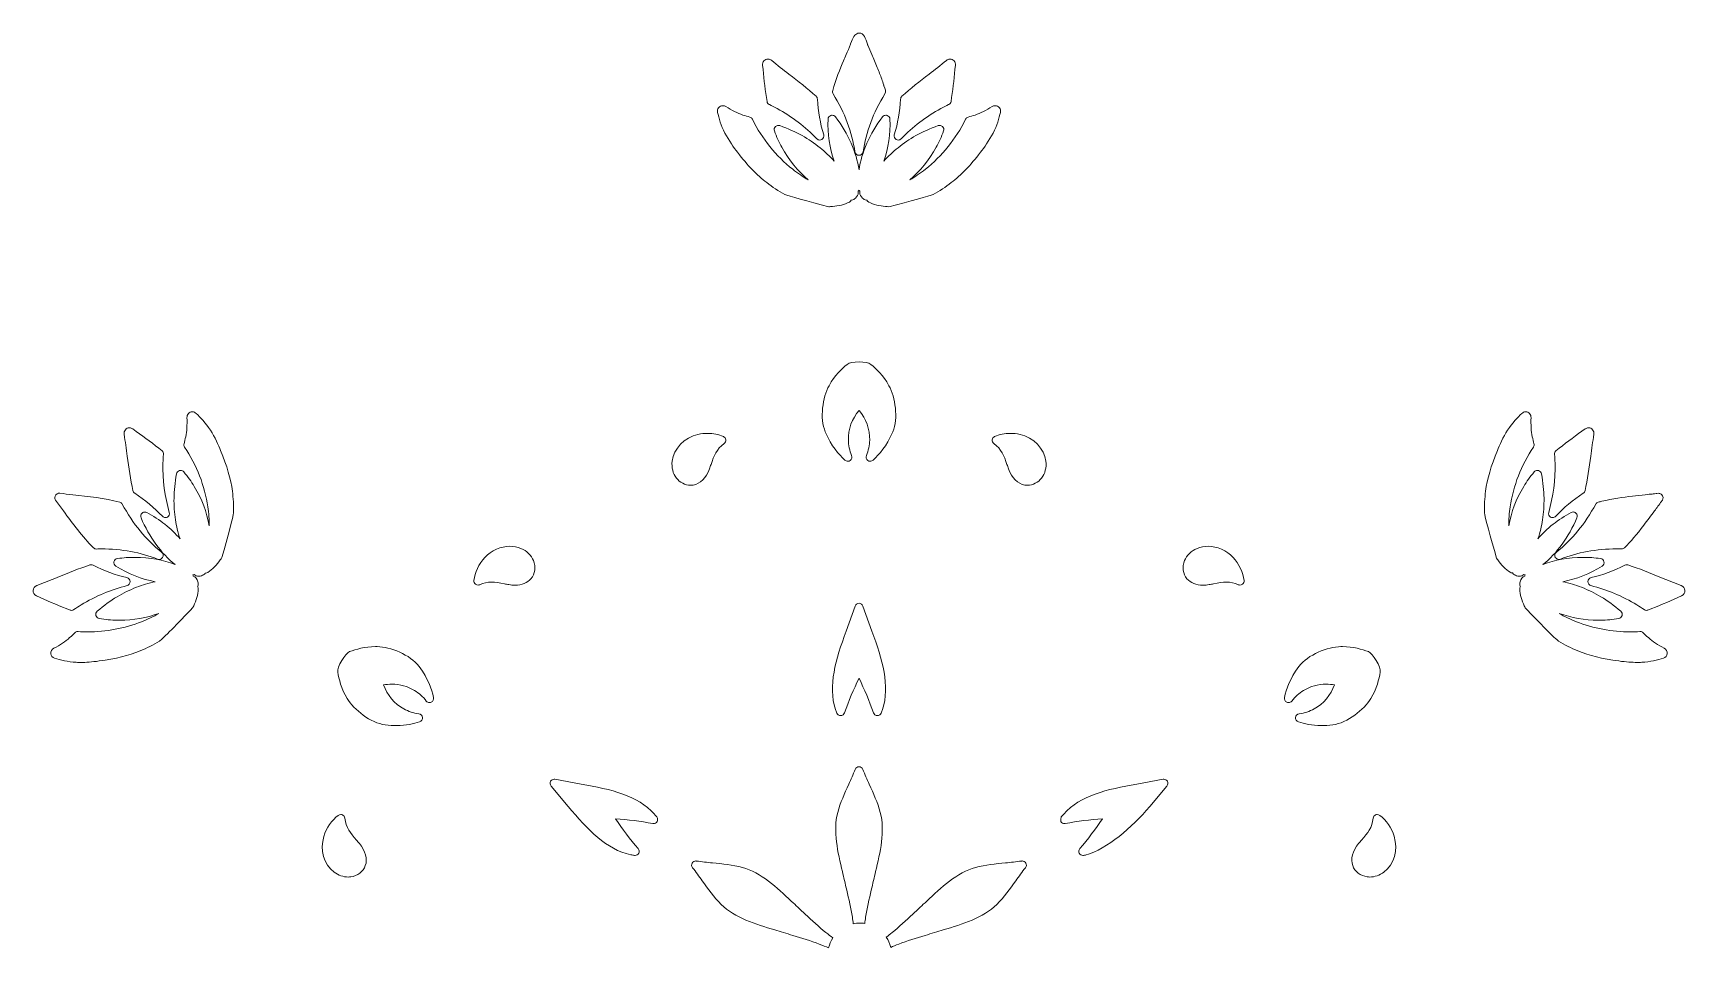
# Model space of a CAD drawing. Header units: inches. Extents: x -5 to 3122, y -2796 to 0.
# Drawn here: x 2241 to 3021, y -1562 to -1130 of the extents above; entities that cross this region are included whole.
import ezdxf

# ---------------------------------------------------------------- set-up
doc = ezdxf.new("R2010")
doc.units = ezdxf.units.IN
doc.header["$MEASUREMENT"] = 0
doc.layers.add('4', color=7, linetype='Continuous')

# ---------------------------------------------------------------- blocks, each defined once
blk = doc.blocks.new('block 2')
at = {"layer": '4', "lineweight": 0}
for points, knots in [([(2618.59, -1157.03), (2620.05, -1151.73), (2622.06, -1146.72), (2623.64, -1142.95), (2624.05, -1141.97), (2624.48, -1141), (2624.92, -1140.03), (2625.64, -1138.44), (2626.38, -1136.79), (2626.97, -1135.16), (2626.97, -1135.16), (2627.04, -1134.95), (2627.04, -1134.95), (2628.09, -1132.03), (2628.95, -1130.37), (2630.48, -1129.95), (2630.65, -1129.9), (2630.91, -1129.86), (2631.09, -1129.86), (2633.25, -1129.86), (2634.12, -1132.51), (2634.96, -1135.07), (2635.05, -1135.32), (2635.11, -1135.52), (2635.15, -1135.62), (2635.76, -1137.08), (2636.4, -1138.52), (2637.03, -1139.96), (2637.91, -1141.94), (2638.81, -1143.99), (2639.64, -1146.06), (2640.42, -1148.03), (2641.1, -1149.83), (2641.7, -1151.57), (2642.03, -1152.5), (2642.33, -1153.43), (2642.63, -1154.36), (2642.65, -1154.44), (2642.7, -1154.58), (2642.77, -1154.74), (2643.37, -1156.28), (2643.85, -1157.5), (2643.19, -1158.57), (2637.78, -1167.36), (2634.23, -1176.81), (2632.93, -1185.88), (2632.79, -1186.84), (2631.97, -1187.55), (2631, -1187.55), (2630.03, -1187.55), (2629.21, -1186.84), (2629.07, -1185.88), (2627.76, -1176.81), (2624.21, -1167.36), (2618.81, -1158.57), (2618.52, -1158.11), (2618.44, -1157.55), (2618.59, -1157.03)], [0, 0, 0, 0, 1, 1, 1, 2, 2, 2, 3, 3, 3, 4, 4, 4, 5, 5, 5, 6, 6, 6, 7, 7, 7, 8, 8, 8, 9, 9, 9, 10, 10, 10, 11, 11, 11, 12, 12, 12, 13, 13, 13, 14, 14, 14, 15, 15, 15, 16, 16, 16, 17, 17, 17, 18, 18, 18, 19, 19, 19, 19]), ([(2586.18, -1143.05), (2586.66, -1142.51), (2587.36, -1142.2), (2588.1, -1142.2), (2588.71, -1142.2), (2589.32, -1142.42), (2589.8, -1142.82), (2592.46, -1145.01), (2595.26, -1147.18), (2597.97, -1149.28), (2602.27, -1152.62), (2606.71, -1156.06), (2610.76, -1159.72), (2611.14, -1160.07), (2611.37, -1160.55), (2611.4, -1161.07), (2611.7, -1166.83), (2612.69, -1172.47), (2614.34, -1177.83), (2614.61, -1178.69), (2614.25, -1179.62), (2613.47, -1180.08), (2613.16, -1180.26), (2612.82, -1180.35), (2612.48, -1180.35), (2611.96, -1180.35), (2611.45, -1180.14), (2611.08, -1179.75), (2605.78, -1174.23), (2599.3, -1169.29), (2592.34, -1165.46), (2591.1, -1164.79), (2589.92, -1164.2), (2588.71, -1163.65), (2588.12, -1163.38), (2587.71, -1162.83), (2587.6, -1162.2), (2586.75, -1157.12), (2586.23, -1152), (2585.74, -1147.05), (2585.74, -1147.05), (2585.54, -1145.04), (2585.54, -1145.04), (2585.46, -1144.31), (2585.69, -1143.58), (2586.18, -1143.05)], [0, 0, 0, 0, 1, 1, 1, 2, 2, 2, 3, 3, 3, 4, 4, 4, 5, 5, 5, 6, 6, 6, 7, 7, 7, 8, 8, 8, 9, 9, 9, 10, 10, 10, 11, 11, 11, 12, 12, 12, 13, 13, 13, 14, 14, 14, 15, 15, 15, 15]), ([(2647.66, -1177.83), (2649.31, -1172.47), (2650.3, -1166.83), (2650.6, -1161.07), (2650.62, -1160.55), (2650.85, -1160.07), (2651.24, -1159.72), (2655.29, -1156.06), (2659.73, -1152.61), (2664.03, -1149.28), (2666.74, -1147.18), (2669.54, -1145.01), (2672.2, -1142.82), (2672.68, -1142.42), (2673.29, -1142.2), (2673.9, -1142.2), (2674.63, -1142.2), (2675.34, -1142.51), (2675.82, -1143.05), (2676.3, -1143.58), (2676.54, -1144.31), (2676.46, -1145.03), (2676.46, -1145.03), (2676.26, -1147.06), (2676.26, -1147.06), (2675.76, -1152.01), (2675.25, -1157.12), (2674.4, -1162.2), (2674.29, -1162.83), (2673.87, -1163.38), (2673.28, -1163.65), (2672.08, -1164.19), (2670.9, -1164.79), (2669.67, -1165.46), (2662.7, -1169.29), (2656.21, -1174.23), (2650.92, -1179.75), (2650.54, -1180.14), (2650.03, -1180.35), (2649.52, -1180.35), (2649.18, -1180.35), (2648.84, -1180.26), (2648.53, -1180.08), (2647.75, -1179.62), (2647.39, -1178.69), (2647.66, -1177.83)], [0, 0, 0, 0, 1, 1, 1, 2, 2, 2, 3, 3, 3, 4, 4, 4, 5, 5, 5, 6, 6, 6, 7, 7, 7, 8, 8, 8, 9, 9, 9, 10, 10, 10, 11, 11, 11, 12, 12, 12, 13, 13, 13, 14, 14, 14, 15, 15, 15, 15]), ([(2630.64, -1205.2), (2630.6, -1206.18), (2630.15, -1207.08), (2629.36, -1207.74), (2629.09, -1207.97), (2628.8, -1208.18), (2628.5, -1208.39), (2628.21, -1208.59), (2627.88, -1208.71), (2627.53, -1208.74), (2627.45, -1208.74), (2627.38, -1208.75), (2627.3, -1208.75), (2627.12, -1209.11), (2626.82, -1209.42), (2626.44, -1209.61), (2624.11, -1210.78), (2621.36, -1211.51), (2618.49, -1211.73), (2617.9, -1211.78), (2617.3, -1211.8), (2616.69, -1211.81), (2607.08, -1209.34), (2597.52, -1206.79), (2596.05, -1206.01), (2593.05, -1204.4), (2590.17, -1202.53), (2587.48, -1200.46), (2582.8, -1196.86), (2578.54, -1192.42), (2573.67, -1186.09), (2572.01, -1183.94), (2569.58, -1180.66), (2567.74, -1177.06), (2565.9, -1173.51), (2564.92, -1169.98), (2564.27, -1167.28), (2564.09, -1166.51), (2564.26, -1165.72), (2564.74, -1165.11), (2565.23, -1164.5), (2565.96, -1164.15), (2566.76, -1164.15), (2567.27, -1164.15), (2567.77, -1164.3), (2568.2, -1164.57), (2571, -1166.35), (2573.71, -1167.69), (2576.26, -1168.54), (2577.39, -1168.93), (2578.53, -1169.25), (2579.49, -1169.51), (2580.03, -1169.66), (2580.49, -1170.06), (2580.74, -1170.56), (2585.29, -1179.75), (2591.85, -1187.91), (2599.71, -1194.15), (2602.08, -1196.03), (2604.55, -1197.71), (2607.08, -1199.18), (2602.15, -1195.03), (2597.82, -1189.78), (2594.55, -1183.77), (2593.25, -1181.4), (2592.12, -1178.87), (2591.1, -1176.06), (2590.84, -1175.35), (2591.02, -1174.56), (2591.55, -1174.02), (2591.92, -1173.65), (2592.42, -1173.45), (2592.93, -1173.45), (2593.15, -1173.45), (2593.37, -1173.49), (2593.58, -1173.56), (2597.56, -1174.98), (2601.01, -1176.52), (2604.13, -1178.27), (2607.12, -1179.94), (2609.97, -1181.85), (2612.6, -1183.96), (2615.02, -1185.9), (2617.16, -1187.92), (2619.32, -1190.32), (2619.33, -1190.32), (2619.33, -1190.32), (2619.33, -1190.32), (2617.14, -1184.25), (2616.13, -1177.47), (2616.4, -1170.52), (2616.43, -1169.7), (2616.97, -1168.99), (2617.75, -1168.74), (2617.95, -1168.68), (2618.14, -1168.65), (2618.34, -1168.65), (2618.94, -1168.65), (2619.51, -1168.92), (2619.89, -1169.42), (2625.94, -1177.37), (2629.79, -1186.12), (2631, -1194.44), (2632.21, -1186.12), (2636.05, -1177.37), (2642.11, -1169.42), (2642.48, -1168.92), (2643.06, -1168.65), (2643.66, -1168.65), (2643.85, -1168.65), (2644.05, -1168.68), (2644.24, -1168.74), (2645.03, -1168.99), (2645.57, -1169.7), (2645.6, -1170.52), (2645.87, -1177.46), (2644.86, -1184.25), (2642.67, -1190.32), (2644.84, -1187.92), (2646.98, -1185.9), (2649.4, -1183.96), (2652.03, -1181.85), (2654.88, -1179.94), (2657.86, -1178.27), (2660.99, -1176.52), (2664.44, -1174.98), (2668.41, -1173.56), (2668.63, -1173.49), (2668.85, -1173.45), (2669.07, -1173.45), (2669.57, -1173.45), (2670.07, -1173.65), (2670.44, -1174.02), (2670.98, -1174.56), (2671.15, -1175.35), (2670.9, -1176.06), (2669.88, -1178.87), (2668.75, -1181.39), (2667.45, -1183.77), (2664.18, -1189.78), (2659.85, -1195.03), (2654.92, -1199.18), (2657.45, -1197.71), (2659.92, -1196.03), (2662.29, -1194.14), (2670.15, -1187.91), (2676.71, -1179.75), (2681.26, -1170.56), (2681.26, -1170.56), (2681.26, -1170.56), (2681.26, -1170.55), (2681.51, -1170.04), (2681.96, -1169.66), (2682.51, -1169.51), (2683.47, -1169.25), (2684.61, -1168.93), (2685.75, -1168.54), (2688.29, -1167.69), (2691, -1166.35), (2693.79, -1164.58), (2694.23, -1164.3), (2694.73, -1164.15), (2695.24, -1164.15), (2696.03, -1164.15), (2696.77, -1164.5), (2697.25, -1165.11), (2697.73, -1165.72), (2697.91, -1166.51), (2697.72, -1167.29), (2697.07, -1169.97), (2696.09, -1173.51), (2694.26, -1177.06), (2692.41, -1180.66), (2689.99, -1183.94), (2688.33, -1186.09), (2683.46, -1192.42), (2679.19, -1196.86), (2674.51, -1200.46), (2671.83, -1202.53), (2668.95, -1204.4), (2665.94, -1206.01), (2664.48, -1206.79), (2654.82, -1209.33), (2645.1, -1211.8), (2644.57, -1211.79), (2644.03, -1211.77), (2643.52, -1211.73), (2640.64, -1211.51), (2637.89, -1210.78), (2635.56, -1209.61), (2635.18, -1209.42), (2634.88, -1209.11), (2634.69, -1208.75), (2634.62, -1208.75), (2634.54, -1208.74), (2634.47, -1208.74), (2634.12, -1208.71), (2633.79, -1208.59), (2633.5, -1208.39), (2633.2, -1208.18), (2632.91, -1207.97), (2632.63, -1207.74), (2631.85, -1207.08), (2631.39, -1206.18), (2631.35, -1205.2), (2631.34, -1204.97), (2631.36, -1204.73), (2631.4, -1204.5), (2631.24, -1204.36), (2631.11, -1204.2), (2631, -1204.02), (2630.89, -1204.2), (2630.76, -1204.36), (2630.6, -1204.5), (2630.64, -1204.73), (2630.65, -1204.97), (2630.64, -1205.2)], [0, 0, 0, 0, 1, 1, 1, 2, 2, 2, 3, 3, 3, 4, 4, 4, 5, 5, 5, 6, 6, 6, 7, 7, 7, 8, 8, 8, 9, 9, 9, 10, 10, 10, 11, 11, 11, 12, 12, 12, 13, 13, 13, 14, 14, 14, 15, 15, 15, 16, 16, 16, 17, 17, 17, 18, 18, 18, 19, 19, 19, 20, 20, 20, 21, 21, 21, 22, 22, 22, 23, 23, 23, 24, 24, 24, 25, 25, 25, 26, 26, 26, 27, 27, 27, 28, 28, 28, 29, 29, 29, 30, 30, 30, 31, 31, 31, 32, 32, 32, 33, 33, 33, 34, 34, 34, 35, 35, 35, 36, 36, 36, 37, 37, 37, 38, 38, 38, 39, 39, 39, 40, 40, 40, 41, 41, 41, 42, 42, 42, 43, 43, 43, 44, 44, 44, 45, 45, 45, 46, 46, 46, 47, 47, 47, 48, 48, 48, 49, 49, 49, 50, 50, 50, 51, 51, 51, 52, 52, 52, 53, 53, 53, 54, 54, 54, 55, 55, 55, 56, 56, 56, 57, 57, 57, 58, 58, 58, 59, 59, 59, 60, 60, 60, 61, 61, 61, 62, 62, 62, 63, 63, 63, 64, 64, 64, 65, 65, 65, 66, 66, 66, 67, 67, 67, 68, 68, 68, 69, 69, 69, 70, 70, 70, 71, 71, 71, 72, 72, 72, 72]), ([(2627.52, -1329.19), (2627.87, -1330.04), (2627.58, -1331.02), (2626.83, -1331.53), (2626.49, -1331.76), (2626.11, -1331.88), (2625.72, -1331.88), (2625.24, -1331.88), (2624.76, -1331.7), (2624.39, -1331.35), (2621.33, -1328.47), (2618.09, -1325.07), (2615.11, -1318.07), (2612.36, -1311.63), (2613.88, -1301.73), (2616.86, -1296.26), (2619.55, -1291.34), (2622.79, -1288.49), (2625.39, -1286.21), (2627.17, -1284.65), (2634.83, -1284.65), (2636.61, -1286.21), (2639.21, -1288.49), (2642.45, -1291.34), (2645.13, -1296.26), (2648.12, -1301.73), (2649.64, -1311.63), (2646.89, -1318.07), (2643.91, -1325.07), (2640.67, -1328.47), (2637.61, -1331.35), (2637.24, -1331.7), (2636.76, -1331.88), (2636.27, -1331.88), (2635.89, -1331.88), (2635.5, -1331.76), (2635.17, -1331.53), (2634.42, -1331.02), (2634.12, -1330.04), (2634.47, -1329.19), (2635.45, -1326.82), (2635.97, -1324.37), (2636.03, -1321.91), (2636.15, -1316.84), (2634.32, -1311.78), (2631, -1307.96), (2627.68, -1311.78), (2625.85, -1316.85), (2625.97, -1321.91), (2626.03, -1324.37), (2626.55, -1326.82), (2627.52, -1329.19)], [0, 0, 0, 0, 1, 1, 1, 2, 2, 2, 3, 3, 3, 4, 4, 4, 5, 5, 5, 6, 6, 6, 7, 7, 7, 8, 8, 8, 9, 9, 9, 10, 10, 10, 11, 11, 11, 12, 12, 12, 13, 13, 13, 14, 14, 14, 15, 15, 15, 16, 16, 16, 17, 17, 17, 17]), ([(2329.66, -1378.48), (2328.03, -1380.86), (2326.02, -1382.88), (2323.84, -1384.32), (2323.52, -1384.53), (2323.14, -1384.64), (2322.77, -1384.64), (2322.73, -1384.64), (2322.7, -1384.64), (2322.66, -1384.64), (2322.62, -1384.7), (2322.58, -1384.76), (2322.54, -1384.82), (2322.34, -1385.12), (2322.07, -1385.35), (2321.75, -1385.49), (2321.42, -1385.64), (2321.09, -1385.79), (2320.76, -1385.92), (2320.35, -1386.07), (2319.92, -1386.14), (2319.51, -1386.14), (2318.7, -1386.14), (2317.95, -1385.86), (2317.35, -1385.36), (2317.14, -1385.43), (2316.93, -1385.47), (2316.72, -1385.47), (2316.82, -1385.66), (2316.9, -1385.86), (2316.94, -1386.06), (2318.06, -1386.49), (2318.9, -1387.47), (2319.12, -1388.75), (2319.18, -1389.1), (2319.22, -1389.45), (2319.25, -1389.81), (2319.28, -1390.17), (2319.22, -1390.52), (2319.07, -1390.84), (2319.03, -1390.91), (2319, -1390.97), (2318.97, -1391.03), (2319.19, -1391.38), (2319.31, -1391.79), (2319.28, -1392.22), (2319.13, -1394.82), (2318.38, -1397.57), (2317.14, -1400.16), (2317.01, -1400.43), (2316.86, -1400.69), (2316.73, -1400.95), (2309.74, -1408.27), (2302.45, -1415.81), (2300.97, -1416.73), (2298.07, -1418.52), (2295.01, -1420.09), (2291.88, -1421.38), (2286.41, -1423.63), (2280.44, -1425.1), (2272.53, -1426.15), (2269.13, -1426.61), (2266.36, -1426.83), (2263.8, -1426.83), (2263.11, -1426.83), (2262.42, -1426.81), (2261.74, -1426.78), (2257.75, -1426.59), (2254.19, -1425.67), (2251.54, -1424.89), (2250.53, -1424.59), (2249.82, -1423.73), (2249.73, -1422.7), (2249.63, -1421.64), (2250.2, -1420.63), (2251.16, -1420.13), (2254.1, -1418.6), (2256.61, -1416.92), (2258.62, -1415.14), (2259.52, -1414.36), (2260.37, -1413.53), (2261.08, -1412.82), (2261.44, -1412.46), (2261.94, -1412.26), (2262.45, -1412.26), (2262.47, -1412.26), (2262.59, -1412.27), (2262.61, -1412.27), (2264.07, -1412.36), (2265.56, -1412.41), (2267.04, -1412.41), (2275.81, -1412.41), (2284.62, -1410.76), (2292.52, -1407.63), (2295.39, -1406.5), (2298.12, -1405.18), (2300.71, -1403.69), (2295, -1405.78), (2288.7, -1406.93), (2282.29, -1406.93), (2281.84, -1406.93), (2281.4, -1406.92), (2280.96, -1406.91), (2278.25, -1406.86), (2275.5, -1406.57), (2272.55, -1406.04), (2271.81, -1405.91), (2271.21, -1405.36), (2271.02, -1404.64), (2270.82, -1403.91), (2271.06, -1403.13), (2271.64, -1402.64), (2274.85, -1399.91), (2277.9, -1397.69), (2280.98, -1395.86), (2283.93, -1394.11), (2287.01, -1392.6), (2290.14, -1391.38), (2293.03, -1390.25), (2295.86, -1389.41), (2299.01, -1388.73), (2299.02, -1388.73), (2299.02, -1388.73), (2299.02, -1388.73), (2292.67, -1387.59), (2286.29, -1385.07), (2280.4, -1381.37), (2279.71, -1380.93), (2279.36, -1380.1), (2279.54, -1379.3), (2279.72, -1378.5), (2280.38, -1377.9), (2281.19, -1377.79), (2283.94, -1377.44), (2286.71, -1377.26), (2289.41, -1377.26), (2296.39, -1377.26), (2302.8, -1378.41), (2308.36, -1380.63), (2301.79, -1375.42), (2296.15, -1367.74), (2292.31, -1358.55), (2291.99, -1357.79), (2292.18, -1356.91), (2292.79, -1356.36), (2293.15, -1356.02), (2293.63, -1355.85), (2294.1, -1355.85), (2294.41, -1355.85), (2294.72, -1355.92), (2295.01, -1356.07), (2301.16, -1359.31), (2306.53, -1363.59), (2310.69, -1368.52), (2309.7, -1365.43), (2309.01, -1362.56), (2308.54, -1359.5), (2308.04, -1356.17), (2307.8, -1352.75), (2307.85, -1349.33), (2307.89, -1345.75), (2308.29, -1341.99), (2309.05, -1337.84), (2309.19, -1337.1), (2309.74, -1336.5), (2310.46, -1336.31), (2310.63, -1336.27), (2310.8, -1336.25), (2310.96, -1336.25), (2311.53, -1336.25), (2312.08, -1336.49), (2312.45, -1336.94), (2314.38, -1339.23), (2316.01, -1341.47), (2317.4, -1343.78), (2320.97, -1349.61), (2323.36, -1355.99), (2324.49, -1362.34), (2324.48, -1359.41), (2324.25, -1356.43), (2323.81, -1353.44), (2322.34, -1343.51), (2318.56, -1333.75), (2312.86, -1325.21), (2312.54, -1324.74), (2312.44, -1324.16), (2312.59, -1323.61), (2312.82, -1322.7), (2313.13, -1321.51), (2313.37, -1320.32), (2313.9, -1317.69), (2314.1, -1314.68), (2313.96, -1311.37), (2313.92, -1310.63), (2314.18, -1309.93), (2314.68, -1309.41), (2315.16, -1308.9), (2315.83, -1308.61), (2316.52, -1308.61), (2317.16, -1308.61), (2317.78, -1308.86), (2318.27, -1309.32), (2320.27, -1311.22), (2322.84, -1313.84), (2325, -1317.2), (2327.2, -1320.6), (2328.82, -1324.34), (2329.85, -1326.86), (2332.9, -1334.24), (2334.61, -1340.15), (2335.4, -1346.01), (2335.84, -1349.37), (2336.02, -1352.8), (2335.91, -1356.2), (2335.86, -1357.91), (2333.15, -1367.71), (2330.43, -1377.27), (2330.18, -1377.68), (2329.92, -1378.09), (2329.66, -1378.48)], [0, 0, 0, 0, 1, 1, 1, 2, 2, 2, 3, 3, 3, 4, 4, 4, 5, 5, 5, 6, 6, 6, 7, 7, 7, 8, 8, 8, 9, 9, 9, 10, 10, 10, 11, 11, 11, 12, 12, 12, 13, 13, 13, 14, 14, 14, 15, 15, 15, 16, 16, 16, 17, 17, 17, 18, 18, 18, 19, 19, 19, 20, 20, 20, 21, 21, 21, 22, 22, 22, 23, 23, 23, 24, 24, 24, 25, 25, 25, 26, 26, 26, 27, 27, 27, 28, 28, 28, 29, 29, 29, 30, 30, 30, 31, 31, 31, 32, 32, 32, 33, 33, 33, 34, 34, 34, 35, 35, 35, 36, 36, 36, 37, 37, 37, 38, 38, 38, 39, 39, 39, 40, 40, 40, 41, 41, 41, 42, 42, 42, 43, 43, 43, 44, 44, 44, 45, 45, 45, 46, 46, 46, 47, 47, 47, 48, 48, 48, 49, 49, 49, 50, 50, 50, 51, 51, 51, 52, 52, 52, 53, 53, 53, 54, 54, 54, 55, 55, 55, 56, 56, 56, 57, 57, 57, 58, 58, 58, 59, 59, 59, 60, 60, 60, 61, 61, 61, 62, 62, 62, 63, 63, 63, 64, 64, 64, 65, 65, 65, 66, 66, 66, 67, 67, 67, 68, 68, 68, 69, 69, 69, 70, 70, 70, 71, 71, 71, 72, 72, 72, 73, 73, 73, 73]), ([(2926.08, -1356.2), (2925.98, -1352.79), (2926.15, -1349.36), (2926.6, -1346), (2927.38, -1340.14), (2929.09, -1334.24), (2932.14, -1326.86), (2933.17, -1324.34), (2934.8, -1320.6), (2936.99, -1317.2), (2939.15, -1313.84), (2941.72, -1311.22), (2943.73, -1309.31), (2944.21, -1308.86), (2944.83, -1308.61), (2945.48, -1308.61), (2946.16, -1308.61), (2946.83, -1308.9), (2947.31, -1309.4), (2947.82, -1309.93), (2948.07, -1310.62), (2948.04, -1311.36), (2947.9, -1314.67), (2948.09, -1317.68), (2948.63, -1320.32), (2948.86, -1321.49), (2949.15, -1322.64), (2949.41, -1323.6), (2949.54, -1324.12), (2949.46, -1324.66), (2949.19, -1325.11), (2949.17, -1325.14), (2949.14, -1325.19), (2949.12, -1325.21), (2943.44, -1333.74), (2939.65, -1343.5), (2938.18, -1353.43), (2937.74, -1356.43), (2937.52, -1359.4), (2937.51, -1362.34), (2938.63, -1355.99), (2941.02, -1349.61), (2944.59, -1343.78), (2945.99, -1341.46), (2947.61, -1339.22), (2949.54, -1336.93), (2949.92, -1336.49), (2950.46, -1336.24), (2951.03, -1336.24), (2951.2, -1336.24), (2951.36, -1336.26), (2951.53, -1336.31), (2952.26, -1336.5), (2952.81, -1337.1), (2952.94, -1337.84), (2953.71, -1341.99), (2954.1, -1345.74), (2954.15, -1349.32), (2954.19, -1352.75), (2953.96, -1356.17), (2953.45, -1359.5), (2952.98, -1362.56), (2952.3, -1365.43), (2951.31, -1368.5), (2951.31, -1368.51), (2951.31, -1368.51), (2951.3, -1368.51), (2955.46, -1363.58), (2960.84, -1359.31), (2966.99, -1356.07), (2967.27, -1355.92), (2967.58, -1355.84), (2967.89, -1355.84), (2968.37, -1355.84), (2968.84, -1356.02), (2969.21, -1356.35), (2969.81, -1356.91), (2970.01, -1357.78), (2969.69, -1358.54), (2965.85, -1367.73), (2960.21, -1375.42), (2953.64, -1380.62), (2959.2, -1378.41), (2965.61, -1377.26), (2972.58, -1377.26), (2975.29, -1377.26), (2978.05, -1377.43), (2980.8, -1377.79), (2981.61, -1377.89), (2982.28, -1378.49), (2982.45, -1379.3), (2982.63, -1380.1), (2982.29, -1380.93), (2981.59, -1381.36), (2975.71, -1385.07), (2969.32, -1387.59), (2962.97, -1388.72), (2966.14, -1389.41), (2968.97, -1390.25), (2971.85, -1391.37), (2974.99, -1392.59), (2978.07, -1394.1), (2981.01, -1395.85), (2984.09, -1397.69), (2987.15, -1399.9), (2990.36, -1402.64), (2990.93, -1403.13), (2991.17, -1403.9), (2990.98, -1404.63), (2990.78, -1405.36), (2990.18, -1405.9), (2989.44, -1406.04), (2986.49, -1406.57), (2983.74, -1406.85), (2981.04, -1406.91), (2980.6, -1406.92), (2980.15, -1406.92), (2979.71, -1406.92), (2973.3, -1406.92), (2967, -1405.78), (2961.29, -1403.68), (2963.87, -1405.17), (2966.61, -1406.49), (2969.47, -1407.62), (2977.38, -1410.75), (2986.19, -1412.4), (2994.96, -1412.4), (2996.43, -1412.4), (2997.92, -1412.36), (2999.4, -1412.26), (2999.45, -1412.26), (2999.5, -1412.25), (2999.55, -1412.25), (3000.06, -1412.25), (3000.55, -1412.46), (3000.92, -1412.82), (3001.58, -1413.48), (3002.46, -1414.34), (3003.38, -1415.14), (3005.39, -1416.92), (3007.9, -1418.59), (3010.83, -1420.12), (3011.8, -1420.62), (3012.36, -1421.63), (3012.27, -1422.69), (3012.17, -1423.72), (3011.46, -1424.58), (3010.45, -1424.89), (3007.8, -1425.67), (3004.25, -1426.58), (3000.26, -1426.77), (2999.57, -1426.81), (2998.88, -1426.82), (2998.19, -1426.82), (2995.64, -1426.82), (2992.87, -1426.61), (2989.47, -1426.15), (2981.55, -1425.1), (2975.58, -1423.62), (2970.12, -1421.37), (2966.98, -1420.08), (2963.93, -1418.52), (2961.03, -1416.72), (2959.43, -1415.73), (2951.97, -1408.01), (2945.34, -1401.08), (2945.18, -1400.77), (2945.01, -1400.47), (2944.86, -1400.17), (2943.61, -1397.56), (2942.87, -1394.81), (2942.71, -1392.21), (2942.69, -1391.78), (2942.8, -1391.37), (2943.03, -1391.03), (2942.99, -1390.97), (2942.96, -1390.91), (2942.93, -1390.84), (2942.78, -1390.52), (2942.71, -1390.16), (2942.74, -1389.81), (2942.78, -1389.45), (2942.81, -1389.09), (2942.87, -1388.74), (2943.09, -1387.47), (2943.93, -1386.48), (2945.06, -1386.06), (2945.1, -1385.85), (2945.17, -1385.65), (2945.28, -1385.47), (2945.06, -1385.46), (2944.85, -1385.43), (2944.65, -1385.36), (2944.05, -1385.85), (2943.29, -1386.14), (2942.49, -1386.14), (2942.07, -1386.14), (2941.65, -1386.06), (2941.23, -1385.91), (2940.9, -1385.79), (2940.57, -1385.64), (2940.25, -1385.49), (2939.92, -1385.34), (2939.65, -1385.11), (2939.45, -1384.81), (2939.41, -1384.75), (2939.37, -1384.69), (2939.33, -1384.63), (2939.3, -1384.63), (2939.26, -1384.63), (2939.22, -1384.63), (2938.85, -1384.63), (2938.48, -1384.53), (2938.15, -1384.31), (2935.98, -1382.88), (2933.97, -1380.86), (2932.34, -1378.48), (2932.16, -1378.22), (2931.99, -1377.92), (2931.81, -1377.64), (2929, -1367.99), (2926.14, -1357.94), (2926.08, -1356.2)], [0, 0, 0, 0, 1, 1, 1, 2, 2, 2, 3, 3, 3, 4, 4, 4, 5, 5, 5, 6, 6, 6, 7, 7, 7, 8, 8, 8, 9, 9, 9, 10, 10, 10, 11, 11, 11, 12, 12, 12, 13, 13, 13, 14, 14, 14, 15, 15, 15, 16, 16, 16, 17, 17, 17, 18, 18, 18, 19, 19, 19, 20, 20, 20, 21, 21, 21, 22, 22, 22, 23, 23, 23, 24, 24, 24, 25, 25, 25, 26, 26, 26, 27, 27, 27, 28, 28, 28, 29, 29, 29, 30, 30, 30, 31, 31, 31, 32, 32, 32, 33, 33, 33, 34, 34, 34, 35, 35, 35, 36, 36, 36, 37, 37, 37, 38, 38, 38, 39, 39, 39, 40, 40, 40, 41, 41, 41, 42, 42, 42, 43, 43, 43, 44, 44, 44, 45, 45, 45, 46, 46, 46, 47, 47, 47, 48, 48, 48, 49, 49, 49, 50, 50, 50, 51, 51, 51, 52, 52, 52, 53, 53, 53, 54, 54, 54, 55, 55, 55, 56, 56, 56, 57, 57, 57, 58, 58, 58, 59, 59, 59, 60, 60, 60, 61, 61, 61, 62, 62, 62, 63, 63, 63, 64, 64, 64, 65, 65, 65, 66, 66, 66, 67, 67, 67, 68, 68, 68, 69, 69, 69, 70, 70, 70, 71, 71, 71, 72, 72, 72, 73, 73, 73, 74, 74, 74, 74]), ([(2284.9, -1317.02), (2285.39, -1316.44), (2286.1, -1316.11), (2286.85, -1316.11), (2287.4, -1316.11), (2287.92, -1316.28), (2288.36, -1316.6), (2288.36, -1316.6), (2290.02, -1317.8), (2290.02, -1317.8), (2294.06, -1320.7), (2298.23, -1323.7), (2302.2, -1326.97), (2302.7, -1327.39), (2302.96, -1328.02), (2302.9, -1328.66), (2302.77, -1329.98), (2302.69, -1331.31), (2302.65, -1332.7), (2302.48, -1340.63), (2303.52, -1348.7), (2305.64, -1356.03), (2305.9, -1356.89), (2305.52, -1357.82), (2304.73, -1358.26), (2304.43, -1358.43), (2304.1, -1358.52), (2303.78, -1358.52), (2303.25, -1358.52), (2302.73, -1358.3), (2302.35, -1357.89), (2298.57, -1353.83), (2294.19, -1350.16), (2289.32, -1347.01), (2288.88, -1346.73), (2288.58, -1346.29), (2288.47, -1345.78), (2287.33, -1340.45), (2286.57, -1334.88), (2285.83, -1329.5), (2285.36, -1326.1), (2284.88, -1322.59), (2284.31, -1319.19), (2284.18, -1318.41), (2284.4, -1317.62), (2284.9, -1317.02)], [0, 0, 0, 0, 1, 1, 1, 2, 2, 2, 3, 3, 3, 4, 4, 4, 5, 5, 5, 6, 6, 6, 7, 7, 7, 8, 8, 8, 9, 9, 9, 10, 10, 10, 11, 11, 11, 12, 12, 12, 13, 13, 13, 14, 14, 14, 15, 15, 15, 15]), ([(2956.35, -1356.02), (2958.48, -1348.69), (2959.51, -1340.63), (2959.34, -1332.7), (2959.31, -1331.3), (2959.23, -1329.98), (2959.1, -1328.66), (2959.04, -1328.01), (2959.3, -1327.38), (2959.8, -1326.97), (2963.77, -1323.69), (2967.95, -1320.69), (2971.99, -1317.78), (2971.99, -1317.78), (2973.63, -1316.6), (2973.63, -1316.6), (2974.07, -1316.28), (2974.6, -1316.11), (2975.14, -1316.11), (2975.89, -1316.11), (2976.6, -1316.44), (2977.09, -1317.02), (2977.6, -1317.61), (2977.81, -1318.4), (2977.68, -1319.19), (2977.11, -1322.58), (2976.63, -1326.09), (2976.17, -1329.49), (2975.43, -1334.87), (2974.67, -1340.44), (2973.53, -1345.78), (2973.42, -1346.28), (2973.11, -1346.72), (2972.68, -1347), (2967.81, -1350.16), (2963.42, -1353.82), (2959.65, -1357.89), (2959.27, -1358.3), (2958.75, -1358.51), (2958.22, -1358.51), (2957.89, -1358.51), (2957.56, -1358.43), (2957.26, -1358.26), (2956.48, -1357.81), (2956.1, -1356.89), (2956.35, -1356.02)], [0, 0, 0, 0, 1, 1, 1, 2, 2, 2, 3, 3, 3, 4, 4, 4, 5, 5, 5, 6, 6, 6, 7, 7, 7, 8, 8, 8, 9, 9, 9, 10, 10, 10, 11, 11, 11, 12, 12, 12, 13, 13, 13, 14, 14, 14, 15, 15, 15, 15]), ([(2567.38, -1323.57), (2563.74, -1326.22), (2562.67, -1329.26), (2561.19, -1333.47), (2560.96, -1334.12), (2560.73, -1334.78), (2560.48, -1335.48), (2558.92, -1339.75), (2556.13, -1342.53), (2552.83, -1343.12), (2552.41, -1343.19), (2551.98, -1343.23), (2551.54, -1343.23), (2549.03, -1343.23), (2546.47, -1341.93), (2544.86, -1339.85), (2543.22, -1337.72), (2542.49, -1334.81), (2542.85, -1331.85), (2543.58, -1325.94), (2548.59, -1320.76), (2555.04, -1319.26), (2556.52, -1318.92), (2558.07, -1318.75), (2559.63, -1318.75), (2562.29, -1318.75), (2564.84, -1319.25), (2567.02, -1320.22), (2567.65, -1320.5), (2568.09, -1321.1), (2568.17, -1321.79), (2568.24, -1322.48), (2567.94, -1323.16), (2567.38, -1323.57)], [0, 0, 0, 0, 1, 1, 1, 2, 2, 2, 3, 3, 3, 4, 4, 4, 5, 5, 5, 6, 6, 6, 7, 7, 7, 8, 8, 8, 9, 9, 9, 10, 10, 10, 11, 11, 11, 11]), ([(2694.98, -1320.22), (2697.16, -1319.25), (2699.71, -1318.75), (2702.37, -1318.75), (2703.93, -1318.75), (2705.48, -1318.92), (2706.96, -1319.26), (2713.41, -1320.76), (2718.42, -1325.94), (2719.15, -1331.85), (2719.51, -1334.81), (2718.78, -1337.72), (2717.14, -1339.85), (2715.53, -1341.93), (2712.97, -1343.23), (2710.46, -1343.23), (2710.02, -1343.23), (2709.59, -1343.19), (2709.17, -1343.12), (2705.87, -1342.53), (2703.08, -1339.75), (2701.52, -1335.48), (2701.27, -1334.78), (2701.03, -1334.12), (2700.81, -1333.47), (2699.33, -1329.26), (2698.26, -1326.22), (2694.62, -1323.57), (2694.06, -1323.16), (2693.76, -1322.48), (2693.83, -1321.79), (2693.91, -1321.1), (2694.34, -1320.5), (2694.98, -1320.22)], [0, 0, 0, 0, 1, 1, 1, 2, 2, 2, 3, 3, 3, 4, 4, 4, 5, 5, 5, 6, 6, 6, 7, 7, 7, 8, 8, 8, 9, 9, 9, 10, 10, 10, 11, 11, 11, 11]), ([(2255.72, -1355.35), (2254.48, -1353.67), (2253.24, -1351.99), (2252, -1350.34), (2251.42, -1349.57), (2251.5, -1348.49), (2252.17, -1347.81), (2252.54, -1347.29), (2253.13, -1346.98), (2253.76, -1346.98), (2253.84, -1346.98), (2253.92, -1346.99), (2254, -1347), (2256.03, -1347.25), (2258.07, -1347.47), (2260.13, -1347.7), (2267.46, -1348.51), (2275.03, -1349.36), (2282.23, -1351.23), (2282.75, -1351.36), (2283.2, -1351.71), (2283.45, -1352.18), (2288.37, -1361.29), (2294.79, -1369.1), (2302.02, -1374.77), (2302.78, -1375.37), (2302.99, -1376.44), (2302.5, -1377.27), (2302.15, -1377.89), (2301.49, -1378.25), (2300.82, -1378.25), (2300.57, -1378.25), (2300.33, -1378.2), (2300.09, -1378.11), (2292.1, -1374.9), (2283.18, -1373.28), (2273.59, -1373.28), (2272.81, -1373.28), (2272.04, -1373.29), (2271.26, -1373.31), (2271.24, -1373.31), (2271.23, -1373.31), (2271.21, -1373.31), (2270.69, -1373.31), (2270.19, -1373.1), (2269.82, -1372.73), (2264.6, -1367.43), (2260.08, -1361.29), (2255.72, -1355.35)], [0, 0, 0, 0, 1, 1, 1, 2, 2, 2, 3, 3, 3, 4, 4, 4, 5, 5, 5, 6, 6, 6, 7, 7, 7, 8, 8, 8, 9, 9, 9, 10, 10, 10, 11, 11, 11, 12, 12, 12, 13, 13, 13, 14, 14, 14, 15, 15, 15, 16, 16, 16, 16]), ([(2979.77, -1351.22), (2980.31, -1351.08), (2980.85, -1350.95), (2981.4, -1350.81), (2986.52, -1349.6), (2991.58, -1348.91), (2995.85, -1348.39), (2997.87, -1348.14), (2999.89, -1347.92), (3001.91, -1347.69), (3001.91, -1347.69), (3003.05, -1347.57), (3003.05, -1347.57), (3003.54, -1347.51), (3004.03, -1347.46), (3004.52, -1347.42), (3004.91, -1347.38), (3005.31, -1347.34), (3005.71, -1347.3), (3006.13, -1347.25), (3006.55, -1347.2), (3007.03, -1347.13), (3007.25, -1347.08), (3007.58, -1347.01), (3007.96, -1347.01), (3008.65, -1347.01), (3009.14, -1347.26), (3009.45, -1347.5), (3009.95, -1347.88), (3010.25, -1348.43), (3010.3, -1349.03), (3010.38, -1350.03), (3009.78, -1350.68), (3009.58, -1350.88), (3008.47, -1352.37), (3007.37, -1353.87), (3006.27, -1355.36), (3004.66, -1357.55), (3002.99, -1359.81), (3001.3, -1362.02), (2997.87, -1366.49), (2995.06, -1369.8), (2992.17, -1372.72), (2991.81, -1373.09), (2991.31, -1373.3), (2990.79, -1373.3), (2990.77, -1373.3), (2990.75, -1373.3), (2990.73, -1373.3), (2989.96, -1373.28), (2989.18, -1373.27), (2988.41, -1373.27), (2978.82, -1373.27), (2969.9, -1374.9), (2961.9, -1378.1), (2961.67, -1378.2), (2961.42, -1378.24), (2961.18, -1378.24), (2960.5, -1378.24), (2959.85, -1377.89), (2959.49, -1377.27), (2959.01, -1376.43), (2959.21, -1375.36), (2959.98, -1374.77), (2967.2, -1369.09), (2973.62, -1361.28), (2978.54, -1352.18), (2978.8, -1351.7), (2979.24, -1351.36), (2979.77, -1351.22)], [0, 0, 0, 0, 1, 1, 1, 2, 2, 2, 3, 3, 3, 4, 4, 4, 5, 5, 5, 6, 6, 6, 7, 7, 7, 8, 8, 8, 9, 9, 9, 10, 10, 10, 11, 11, 11, 12, 12, 12, 13, 13, 13, 14, 14, 14, 15, 15, 15, 16, 16, 16, 17, 17, 17, 18, 18, 18, 19, 19, 19, 20, 20, 20, 21, 21, 21, 22, 22, 22, 23, 23, 23, 23]), ([(2451.27, -1390.31), (2450.87, -1390.31), (2450.47, -1390.19), (2450.13, -1389.94), (2449.57, -1389.53), (2449.26, -1388.85), (2449.34, -1388.16), (2449.74, -1384.39), (2451.67, -1380.34), (2454.5, -1377.31), (2457.59, -1374), (2462.02, -1372.03), (2466.35, -1372.03), (2468.17, -1372.03), (2469.9, -1372.37), (2471.5, -1373.05), (2474.24, -1374.21), (2476.4, -1376.3), (2477.42, -1378.78), (2478.62, -1381.71), (2478.17, -1385.06), (2476.26, -1387.32), (2474.58, -1389.32), (2471.96, -1390.38), (2468.68, -1390.38), (2467.76, -1390.38), (2466.79, -1390.29), (2465.82, -1390.12), (2465.1, -1390), (2464.4, -1389.87), (2463.72, -1389.74), (2461.45, -1389.31), (2459.5, -1388.94), (2457.58, -1388.94), (2455.67, -1388.94), (2453.91, -1389.33), (2452.06, -1390.15), (2451.81, -1390.26), (2451.54, -1390.31), (2451.27, -1390.31)], [0, 0, 0, 0, 1, 1, 1, 2, 2, 2, 3, 3, 3, 4, 4, 4, 5, 5, 5, 6, 6, 6, 7, 7, 7, 8, 8, 8, 9, 9, 9, 10, 10, 10, 11, 11, 11, 12, 12, 12, 13, 13, 13, 13]), ([(2804.41, -1388.94), (2802.5, -1388.94), (2800.54, -1389.31), (2798.27, -1389.74), (2797.59, -1389.86), (2796.9, -1389.99), (2796.17, -1390.12), (2795.2, -1390.29), (2794.24, -1390.38), (2793.31, -1390.38), (2790.04, -1390.38), (2787.41, -1389.32), (2785.73, -1387.32), (2783.83, -1385.06), (2783.37, -1381.71), (2784.58, -1378.78), (2785.6, -1376.3), (2787.76, -1374.21), (2790.5, -1373.05), (2792.1, -1372.37), (2793.83, -1372.02), (2795.64, -1372.02), (2799.97, -1372.02), (2804.4, -1374), (2807.49, -1377.31), (2810.32, -1380.33), (2812.25, -1384.39), (2812.66, -1388.16), (2812.73, -1388.85), (2812.43, -1389.53), (2811.87, -1389.94), (2811.53, -1390.18), (2811.13, -1390.31), (2810.72, -1390.31), (2810.45, -1390.31), (2810.18, -1390.26), (2809.93, -1390.14), (2808.08, -1389.32), (2806.33, -1388.94), (2804.41, -1388.94)], [0, 0, 0, 0, 1, 1, 1, 2, 2, 2, 3, 3, 3, 4, 4, 4, 5, 5, 5, 6, 6, 6, 7, 7, 7, 8, 8, 8, 9, 9, 9, 10, 10, 10, 11, 11, 11, 12, 12, 12, 13, 13, 13, 13]), ([(2242.91, -1395.35), (2241.95, -1394.92), (2241.35, -1393.98), (2241.38, -1392.94), (2241.41, -1391.87), (2242.09, -1390.93), (2243.12, -1390.55), (2246.34, -1389.34), (2249.63, -1388), (2252.8, -1386.71), (2257.83, -1384.65), (2263.03, -1382.53), (2268.22, -1380.85), (2268.42, -1380.79), (2268.62, -1380.76), (2268.82, -1380.76), (2269.13, -1380.76), (2269.43, -1380.83), (2269.71, -1380.97), (2274.87, -1383.61), (2280.24, -1385.58), (2285.65, -1386.82), (2286.53, -1387.02), (2287.16, -1387.79), (2287.16, -1388.7), (2287.17, -1389.6), (2286.56, -1390.39), (2285.68, -1390.6), (2278.27, -1392.43), (2270.77, -1395.56), (2263.99, -1399.67), (2262.79, -1400.41), (2261.69, -1401.14), (2260.61, -1401.91), (2260.27, -1402.14), (2259.88, -1402.27), (2259.48, -1402.27), (2259.25, -1402.27), (2259.02, -1402.23), (2258.8, -1402.14), (2253.97, -1400.34), (2249.28, -1398.23), (2244.75, -1396.18), (2244.75, -1396.18), (2242.91, -1395.35), (2242.91, -1395.35)], [0, 0, 0, 0, 1, 1, 1, 2, 2, 2, 3, 3, 3, 4, 4, 4, 5, 5, 5, 6, 6, 6, 7, 7, 7, 8, 8, 8, 9, 9, 9, 10, 10, 10, 11, 11, 11, 12, 12, 12, 13, 13, 13, 14, 14, 14, 15, 15, 15, 15]), ([(3009.19, -1386.7), (3012.37, -1388), (3015.65, -1389.34), (3018.88, -1390.54), (3019.9, -1390.93), (3020.58, -1391.87), (3020.61, -1392.93), (3020.64, -1393.97), (3020.05, -1394.92), (3019.09, -1395.34), (3019.09, -1395.34), (3017.23, -1396.18), (3017.23, -1396.18), (3012.7, -1398.23), (3008.02, -1400.34), (3003.2, -1402.14), (3002.98, -1402.22), (3002.75, -1402.26), (3002.52, -1402.26), (3002.12, -1402.26), (3001.72, -1402.14), (3001.39, -1401.9), (3000.3, -1401.13), (2999.2, -1400.4), (2998.01, -1399.67), (2991.22, -1395.56), (2983.72, -1392.42), (2976.31, -1390.6), (2975.44, -1390.38), (2974.82, -1389.59), (2974.83, -1388.69), (2974.84, -1387.79), (2975.47, -1387.01), (2976.34, -1386.81), (2981.76, -1385.57), (2987.12, -1383.61), (2992.29, -1380.96), (2992.56, -1380.82), (2992.87, -1380.75), (2993.17, -1380.75), (2993.38, -1380.75), (2993.58, -1380.78), (2993.77, -1380.85), (2998.96, -1382.52), (3004.16, -1384.65), (3009.19, -1386.7)], [0, 0, 0, 0, 1, 1, 1, 2, 2, 2, 3, 3, 3, 4, 4, 4, 5, 5, 5, 6, 6, 6, 7, 7, 7, 8, 8, 8, 9, 9, 9, 10, 10, 10, 11, 11, 11, 12, 12, 12, 13, 13, 13, 14, 14, 14, 15, 15, 15, 15]), ([(2624.91, -1412.02), (2624.91, -1412.02), (2629.17, -1400.21), (2629.17, -1400.21), (2629.45, -1399.44), (2630.18, -1398.92), (2631, -1398.92), (2631.82, -1398.92), (2632.55, -1399.44), (2632.83, -1400.21), (2632.83, -1400.21), (2637.09, -1412.02), (2637.09, -1412.02), (2641.99, -1425.61), (2645.74, -1437.78), (2642.09, -1449.03), (2641.91, -1449.59), (2641.7, -1450.15), (2641.47, -1450.69), (2641.18, -1451.43), (2640.46, -1451.91), (2639.67, -1451.91), (2639.66, -1451.91), (2639.64, -1451.91), (2639.63, -1451.91), (2638.82, -1451.9), (2638.11, -1451.38), (2637.84, -1450.62), (2635.86, -1445.04), (2633.56, -1439.55), (2631, -1434.26), (2628.43, -1439.55), (2626.14, -1445.04), (2624.16, -1450.62), (2623.89, -1451.38), (2623.18, -1451.9), (2622.37, -1451.91), (2622.36, -1451.91), (2622.34, -1451.91), (2622.33, -1451.91), (2621.54, -1451.91), (2620.82, -1451.43), (2620.52, -1450.7), (2620.3, -1450.15), (2620.09, -1449.59), (2619.91, -1449.03), (2616.26, -1437.78), (2620.01, -1425.61), (2624.91, -1412.02)], [0, 0, 0, 0, 1, 1, 1, 2, 2, 2, 3, 3, 3, 4, 4, 4, 5, 5, 5, 6, 6, 6, 7, 7, 7, 8, 8, 8, 9, 9, 9, 10, 10, 10, 11, 11, 11, 12, 12, 12, 13, 13, 13, 14, 14, 14, 15, 15, 15, 16, 16, 16, 16]), ([(2429.23, -1445.62), (2428.97, -1445.74), (2428.68, -1445.8), (2428.4, -1445.8), (2427.81, -1445.8), (2427.24, -1445.54), (2426.86, -1445.05), (2425.29, -1443.02), (2423.43, -1441.34), (2421.33, -1440.06), (2418.13, -1438.11), (2414.41, -1437.07), (2410.58, -1437.07), (2409.28, -1437.07), (2407.99, -1437.2), (2406.73, -1437.44), (2408.38, -1442.23), (2411.85, -1446.34), (2416.3, -1448.77), (2418.46, -1449.95), (2420.84, -1450.72), (2423.38, -1451.06), (2424.29, -1451.19), (2424.99, -1451.93), (2425.06, -1452.84), (2425.14, -1453.75), (2424.56, -1454.59), (2423.68, -1454.86), (2420.76, -1455.74), (2417.51, -1456.6), (2412.81, -1456.6), (2411.15, -1456.6), (2409.38, -1456.48), (2407.54, -1456.26), (2400.59, -1455.42), (2392.78, -1449.15), (2389.53, -1443.83), (2386.61, -1439.05), (2385.77, -1434.82), (2385.09, -1431.42), (2384.63, -1429.1), (2388.71, -1422.38), (2390.7, -1421.71), (2393.81, -1420.65), (2397.69, -1419.34), (2402.91, -1419.34), (2403.16, -1419.34), (2403.41, -1419.34), (2403.67, -1419.35), (2409.9, -1419.5), (2419.23, -1423.13), (2423.44, -1428.73), (2428, -1434.81), (2429.33, -1439.32), (2430.29, -1443.41), (2430.5, -1444.3), (2430.06, -1445.22), (2429.23, -1445.62)], [0, 0, 0, 0, 1, 1, 1, 2, 2, 2, 3, 3, 3, 4, 4, 4, 5, 5, 5, 6, 6, 6, 7, 7, 7, 8, 8, 8, 9, 9, 9, 10, 10, 10, 11, 11, 11, 12, 12, 12, 13, 13, 13, 14, 14, 14, 15, 15, 15, 16, 16, 16, 17, 17, 17, 18, 18, 18, 19, 19, 19, 19]), ([(2831.7, -1443.41), (2832.67, -1439.31), (2833.99, -1434.81), (2838.56, -1428.73), (2842.77, -1423.13), (2852.1, -1419.5), (2858.33, -1419.35), (2858.58, -1419.34), (2858.84, -1419.34), (2859.09, -1419.34), (2864.31, -1419.34), (2868.18, -1420.65), (2871.29, -1421.71), (2873.28, -1422.38), (2877.36, -1429.1), (2876.9, -1431.42), (2876.23, -1434.81), (2875.38, -1439.04), (2872.46, -1443.83), (2869.22, -1449.15), (2861.41, -1455.41), (2854.45, -1456.26), (2852.62, -1456.48), (2850.85, -1456.59), (2849.18, -1456.59), (2844.49, -1456.59), (2841.24, -1455.73), (2838.31, -1454.85), (2837.43, -1454.59), (2836.86, -1453.75), (2836.93, -1452.84), (2837.01, -1451.92), (2837.7, -1451.18), (2838.61, -1451.06), (2841.16, -1450.72), (2843.54, -1449.95), (2845.7, -1448.77), (2850.14, -1446.34), (2853.61, -1442.22), (2855.26, -1437.44), (2854.01, -1437.19), (2852.71, -1437.07), (2851.41, -1437.07), (2847.59, -1437.07), (2843.87, -1438.1), (2840.67, -1440.06), (2838.57, -1441.34), (2836.71, -1443.01), (2835.14, -1445.04), (2834.76, -1445.53), (2834.19, -1445.8), (2833.6, -1445.8), (2833.31, -1445.8), (2833.03, -1445.74), (2832.76, -1445.61), (2831.93, -1445.22), (2831.49, -1444.3), (2831.7, -1443.41)], [0, 0, 0, 0, 1, 1, 1, 2, 2, 2, 3, 3, 3, 4, 4, 4, 5, 5, 5, 6, 6, 6, 7, 7, 7, 8, 8, 8, 9, 9, 9, 10, 10, 10, 11, 11, 11, 12, 12, 12, 13, 13, 13, 14, 14, 14, 15, 15, 15, 16, 16, 16, 17, 17, 17, 18, 18, 18, 19, 19, 19, 19]), ([(2625.2, -1534.32), (2624.84, -1532.78), (2624.48, -1531.24), (2624.14, -1529.7), (2623.84, -1528.35), (2623.5, -1526.96), (2623.16, -1525.52), (2621.03, -1516.54), (2618.61, -1506.37), (2620.96, -1497.63), (2622.22, -1492.95), (2624.21, -1488.56), (2626.14, -1484.32), (2627.18, -1482.02), (2628.26, -1479.64), (2629.19, -1477.29), (2629.48, -1476.54), (2630.2, -1476.05), (2631, -1476.05), (2631.8, -1476.05), (2632.52, -1476.54), (2632.81, -1477.29), (2633.73, -1479.64), (2634.81, -1482.02), (2635.86, -1484.32), (2637.78, -1488.56), (2639.77, -1492.95), (2641.03, -1497.63), (2643.39, -1506.37), (2640.97, -1516.55), (2638.83, -1525.53), (2638.49, -1526.96), (2638.16, -1528.35), (2637.86, -1529.7), (2637.51, -1531.25), (2637.16, -1532.79), (2636.8, -1534.33), (2635.82, -1538.5), (2634.82, -1542.81), (2634.14, -1547.08), (2633.98, -1548.09), (2633.84, -1549.04), (2633.72, -1549.98), (2632.95, -1549.86), (2632.16, -1549.78), (2631.35, -1549.78), (2630.3, -1549.78), (2629.28, -1549.89), (2628.29, -1550.09), (2628.17, -1549.12), (2628.03, -1548.12), (2627.86, -1547.08), (2627.18, -1542.81), (2626.17, -1538.49), (2625.2, -1534.32)], [0, 0, 0, 0, 1, 1, 1, 2, 2, 2, 3, 3, 3, 4, 4, 4, 5, 5, 5, 6, 6, 6, 7, 7, 7, 8, 8, 8, 9, 9, 9, 10, 10, 10, 11, 11, 11, 12, 12, 12, 13, 13, 13, 14, 14, 14, 15, 15, 15, 16, 16, 16, 17, 17, 17, 18, 18, 18, 18]), ([(2535.71, -1501.94), (2535.36, -1502.53), (2534.72, -1502.88), (2534.05, -1502.88), (2533.93, -1502.88), (2533.81, -1502.87), (2533.7, -1502.85), (2527.87, -1501.77), (2521.97, -1501.01), (2516.11, -1500.59), (2519.41, -1505.46), (2523.02, -1510.19), (2526.86, -1514.69), (2527.38, -1515.31), (2527.47, -1516.18), (2527.09, -1516.89), (2526.74, -1517.52), (2526.08, -1517.9), (2525.38, -1517.9), (2525.29, -1517.9), (2525.2, -1517.89), (2525.11, -1517.88), (2524.52, -1517.8), (2523.94, -1517.7), (2523.36, -1517.58), (2511.79, -1515.12), (2503.13, -1505.78), (2493.81, -1494.74), (2493.81, -1494.74), (2485.71, -1485.15), (2485.71, -1485.15), (2485.18, -1484.52), (2485.1, -1483.63), (2485.51, -1482.92), (2485.86, -1482.31), (2486.51, -1481.95), (2487.19, -1481.95), (2487.31, -1481.95), (2487.42, -1481.96), (2487.54, -1481.98), (2487.54, -1481.98), (2499.89, -1484.2), (2499.89, -1484.2), (2514.12, -1486.75), (2526.53, -1489.58), (2534.45, -1498.37), (2534.84, -1498.81), (2535.22, -1499.27), (2535.58, -1499.74), (2536.08, -1500.37), (2536.13, -1501.25), (2535.71, -1501.94)], [0, 0, 0, 0, 1, 1, 1, 2, 2, 2, 3, 3, 3, 4, 4, 4, 5, 5, 5, 6, 6, 6, 7, 7, 7, 8, 8, 8, 9, 9, 9, 10, 10, 10, 11, 11, 11, 12, 12, 12, 13, 13, 13, 14, 14, 14, 15, 15, 15, 16, 16, 16, 17, 17, 17, 17]), ([(2726.41, -1499.73), (2726.78, -1499.27), (2727.15, -1498.81), (2727.55, -1498.37), (2735.46, -1489.58), (2747.88, -1486.75), (2762.1, -1484.2), (2762.1, -1484.2), (2774.46, -1481.98), (2774.46, -1481.98), (2774.57, -1481.96), (2774.69, -1481.95), (2774.8, -1481.95), (2775.49, -1481.95), (2776.14, -1482.31), (2776.49, -1482.92), (2776.9, -1483.63), (2776.82, -1484.52), (2776.29, -1485.15), (2776.29, -1485.15), (2768.19, -1494.74), (2768.19, -1494.74), (2759.52, -1505.01), (2748.42, -1514.6), (2737.72, -1517.84), (2737.75, -1517.8), (2737.79, -1517.76), (2737.82, -1517.72), (2737.51, -1517.77), (2737.2, -1517.84), (2736.89, -1517.88), (2736.8, -1517.89), (2736.71, -1517.9), (2736.62, -1517.9), (2735.91, -1517.9), (2735.26, -1517.52), (2734.91, -1516.89), (2734.52, -1516.18), (2734.61, -1515.3), (2735.14, -1514.69), (2738.98, -1510.19), (2742.59, -1505.45), (2745.89, -1500.59), (2740.02, -1501.01), (2734.12, -1501.77), (2728.3, -1502.85), (2728.18, -1502.87), (2728.06, -1502.88), (2727.95, -1502.88), (2727.27, -1502.88), (2726.64, -1502.53), (2726.28, -1501.94), (2726.26, -1501.91), (2726.26, -1501.87), (2726.24, -1501.84), (2726.23, -1501.84), (2726.22, -1501.85), (2726.21, -1501.85), (2726.21, -1501.06), (2726.23, -1499.97), (2726.41, -1499.73)], [0, 0, 0, 0, 1, 1, 1, 2, 2, 2, 3, 3, 3, 4, 4, 4, 5, 5, 5, 6, 6, 6, 7, 7, 7, 8, 8, 8, 9, 9, 9, 10, 10, 10, 11, 11, 11, 12, 12, 12, 13, 13, 13, 14, 14, 14, 15, 15, 15, 16, 16, 16, 17, 17, 17, 18, 18, 18, 19, 19, 19, 20, 20, 20, 20]), ([(2398.1, -1522.71), (2397.09, -1525.5), (2394.41, -1527.57), (2391.28, -1527.99), (2390.87, -1528.04), (2390.45, -1528.07), (2390.03, -1528.07), (2387.73, -1528.07), (2385.35, -1527.24), (2383.35, -1525.72), (2378.59, -1522.14), (2376.61, -1515.21), (2378.54, -1508.88), (2379.75, -1504.91), (2382.3, -1501.21), (2385.36, -1498.98), (2385.7, -1498.73), (2386.1, -1498.6), (2386.51, -1498.6), (2386.77, -1498.6), (2387.04, -1498.66), (2387.29, -1498.77), (2387.93, -1499.05), (2388.37, -1499.65), (2388.44, -1500.34), (2388.92, -1504.82), (2391.02, -1507.27), (2393.92, -1510.65), (2394.37, -1511.17), (2394.83, -1511.71), (2395.3, -1512.27), (2398.22, -1515.76), (2399.24, -1519.57), (2398.1, -1522.71)], [0, 0, 0, 0, 1, 1, 1, 2, 2, 2, 3, 3, 3, 4, 4, 4, 5, 5, 5, 6, 6, 6, 7, 7, 7, 8, 8, 8, 9, 9, 9, 10, 10, 10, 11, 11, 11, 11]), ([(2866.7, -1512.27), (2867.17, -1511.7), (2867.63, -1511.17), (2868.08, -1510.64), (2870.98, -1507.26), (2873.08, -1504.82), (2873.56, -1500.34), (2873.63, -1499.65), (2874.07, -1499.05), (2874.7, -1498.77), (2874.95, -1498.66), (2875.22, -1498.6), (2875.49, -1498.6), (2875.9, -1498.6), (2876.3, -1498.73), (2876.64, -1498.97), (2879.7, -1501.21), (2882.25, -1504.91), (2883.45, -1508.87), (2885.38, -1515.2), (2883.41, -1522.13), (2878.65, -1525.72), (2876.64, -1527.23), (2874.27, -1528.07), (2871.97, -1528.07), (2871.55, -1528.07), (2871.13, -1528.04), (2870.72, -1527.98), (2867.59, -1527.56), (2864.91, -1525.49), (2863.9, -1522.71), (2862.76, -1519.56), (2863.78, -1515.76), (2866.7, -1512.27)], [0, 0, 0, 0, 1, 1, 1, 2, 2, 2, 3, 3, 3, 4, 4, 4, 5, 5, 5, 6, 6, 6, 7, 7, 7, 8, 8, 8, 9, 9, 9, 10, 10, 10, 11, 11, 11, 11]), ([(2616.66, -1561.55), (2615.29, -1560.93), (2613.83, -1560.32), (2612.25, -1559.72), (2608.21, -1558.17), (2603.96, -1556.88), (2599.85, -1555.64), (2598.35, -1555.18), (2596.84, -1554.72), (2595.34, -1554.25), (2594.02, -1553.84), (2592.64, -1553.43), (2591.23, -1553.01), (2582.39, -1550.37), (2572.36, -1547.37), (2565.97, -1540.97), (2562.56, -1537.54), (2559.75, -1533.62), (2557.04, -1529.83), (2555.56, -1527.77), (2554.04, -1525.65), (2552.47, -1523.67), (2551.97, -1523.05), (2551.9, -1522.18), (2552.3, -1521.49), (2552.65, -1520.88), (2553.3, -1520.51), (2553.99, -1520.51), (2554.08, -1520.51), (2554.18, -1520.52), (2554.28, -1520.53), (2556.78, -1520.91), (2559.38, -1521.16), (2561.89, -1521.41), (2566.53, -1521.87), (2571.33, -1522.34), (2576.01, -1523.58), (2584.75, -1525.91), (2592.36, -1533.1), (2599.07, -1539.44), (2600.14, -1540.45), (2601.18, -1541.43), (2602.2, -1542.37), (2603.36, -1543.43), (2604.51, -1544.51), (2605.66, -1545.59), (2608.79, -1548.52), (2612.03, -1551.55), (2615.39, -1554.28), (2616.51, -1555.19), (2617.58, -1556.03), (2618.63, -1556.8), (2617.72, -1558.24), (2617.05, -1559.84), (2616.66, -1561.55)], [0, 0, 0, 0, 1, 1, 1, 2, 2, 2, 3, 3, 3, 4, 4, 4, 5, 5, 5, 6, 6, 6, 7, 7, 7, 8, 8, 8, 9, 9, 9, 10, 10, 10, 11, 11, 11, 12, 12, 12, 13, 13, 13, 14, 14, 14, 15, 15, 15, 16, 16, 16, 17, 17, 17, 18, 18, 18, 18]), ([(2646.61, -1554.28), (2649.97, -1551.56), (2653.2, -1548.52), (2656.33, -1545.59), (2657.49, -1544.52), (2658.64, -1543.44), (2659.8, -1542.37), (2660.82, -1541.43), (2661.86, -1540.45), (2662.93, -1539.44), (2669.64, -1533.1), (2677.25, -1525.91), (2685.99, -1523.58), (2690.67, -1522.34), (2695.46, -1521.87), (2700.1, -1521.41), (2702.62, -1521.16), (2705.22, -1520.91), (2707.72, -1520.53), (2707.82, -1520.52), (2707.91, -1520.51), (2708.01, -1520.51), (2708.7, -1520.51), (2709.34, -1520.88), (2709.69, -1521.48), (2710.09, -1522.18), (2710.03, -1523.04), (2709.53, -1523.67), (2707.96, -1525.65), (2706.43, -1527.77), (2704.96, -1529.83), (2702.25, -1533.62), (2699.44, -1537.54), (2696.02, -1540.97), (2689.64, -1547.37), (2679.61, -1550.37), (2670.76, -1553.01), (2669.35, -1553.43), (2667.98, -1553.84), (2666.66, -1554.25), (2665.16, -1554.72), (2663.65, -1555.18), (2662.14, -1555.64), (2658.04, -1556.88), (2653.79, -1558.17), (2649.75, -1559.72), (2648.41, -1560.23), (2647.16, -1560.74), (2645.97, -1561.26), (2645.54, -1559.51), (2644.83, -1557.88), (2643.86, -1556.43), (2644.75, -1555.77), (2645.66, -1555.05), (2646.61, -1554.28)], [0, 0, 0, 0, 1, 1, 1, 2, 2, 2, 3, 3, 3, 4, 4, 4, 5, 5, 5, 6, 6, 6, 7, 7, 7, 8, 8, 8, 9, 9, 9, 10, 10, 10, 11, 11, 11, 12, 12, 12, 13, 13, 13, 14, 14, 14, 15, 15, 15, 16, 16, 16, 17, 17, 17, 18, 18, 18, 18])]:
    blk.add_open_spline(points, degree=3, knots=knots, dxfattribs=at)

msp = doc.modelspace()

# ---------------------------------------------------------------- block references
at = {"layer": '4'}
msp.add_blockref('block 2', (0, 0), dxfattribs=at)

doc.saveas('drawing.dxf')
